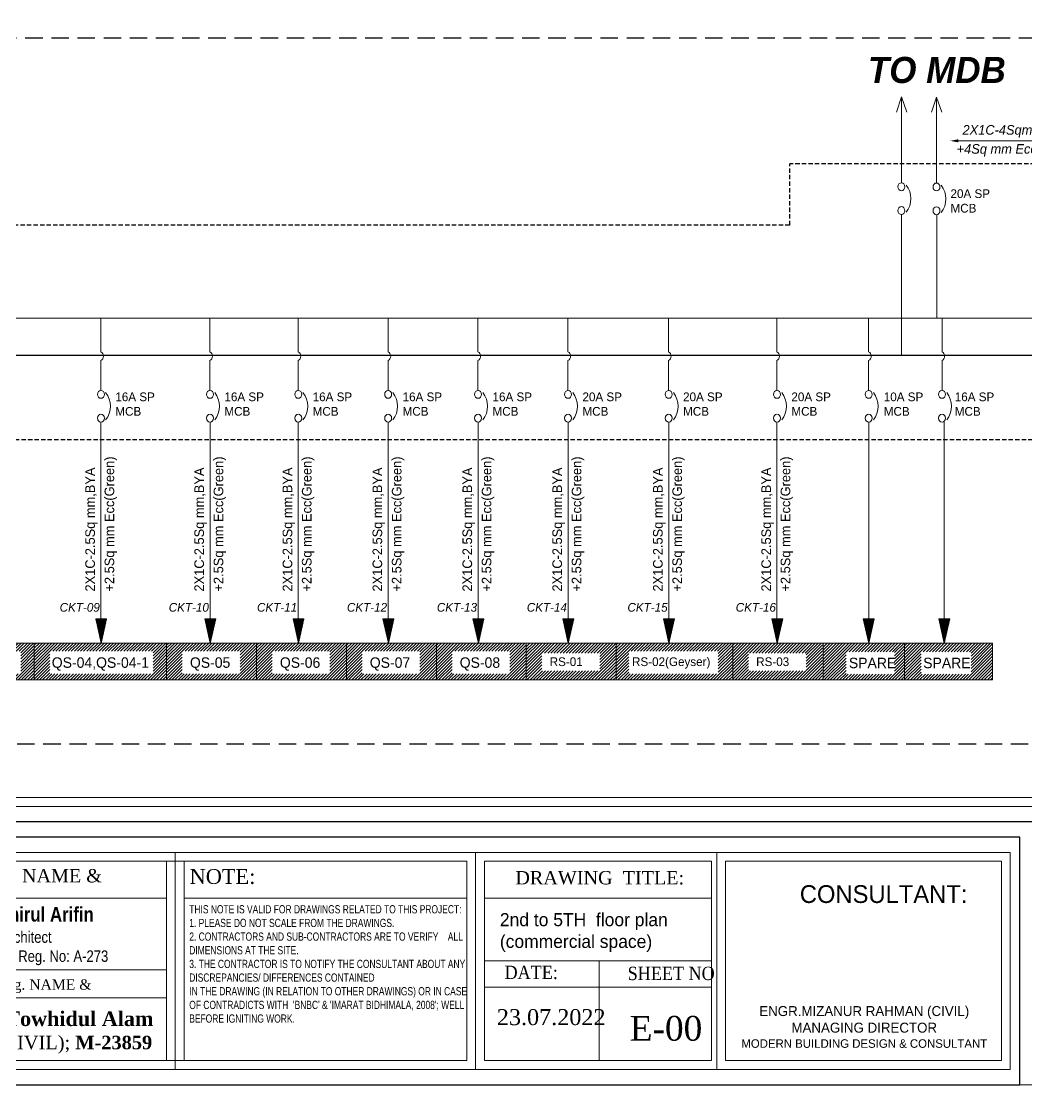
# Model space of a CAD drawing. Header units: inches. Extents: x 109699 to 44449955, y -10987 to 15824140.
# Drawn here: x 213211 to 213788, y -4569 to -3959 of the extents above; entities that cross this region are included whole.
import ezdxf

# ---------------------------------------------------------------- set-up
doc = ezdxf.new("R2010")
doc.units = ezdxf.units.IN
doc.header["$LTSCALE"] = 5
doc.header["$MEASUREMENT"] = 0
doc.linetypes.add('DASHED', pattern=[0.75, 0.5, -0.25])
doc.linetypes.add('DASHED2', pattern=[0.375, 0.25, -0.125])
doc.layers.get('0').update_dxf_attribs({"color": 123})
doc.layers.get('Defpoints').update_dxf_attribs({"lineweight": 5})
for name, color, linetype, lineweight in [('@NORMAL', 7, 'Continuous', 5), ('CKT-TEXT', 6, 'Continuous', 9), ('E-BOX', 20, 'Continuous', 30), ('E-BUSBER-B', 21, 'Continuous', 18), ('E-BUSBER-N', 131, 'Continuous', 18), ('E-CKT-CABLE', 116, 'Continuous', 18), ('E-CKT-TEXT', 135, 'Continuous', 18), ('E-CKT-TEXT-2', 7, 'Continuous', 9), ('E-MCCB', 5, 'Continuous', 13), ('E-QS-Socket-15A', 1, 'Continuous', 9), ('E-RS', 12, 'Continuous', 30), ('Text', 7, 'Continuous', 0), ('WALL-1', 8, 'Continuous', 9)]:
    doc.layers.add(name, color=color, linetype=linetype, lineweight=lineweight)
doc.styles.add('box text', font='arial.ttf')
doc.styles.add('RomanS', font='romans.shx')
doc.styles.get("Standard").update_dxf_attribs({"font": 'times.ttf'})
doc.styles.add('TAVE2', font='ROM_____.PFB')
pattern_1 = [(45, (16311.4915, 1221.2168), (-0.8838834765, 0.8838834765), [])]

# ---------------------------------------------------------------- blocks, each defined once
blk = doc.blocks.new('zxczxczxcz')
at = {"layer": '@NORMAL'}
for points in [[(177327.54, -15450.1), (175295.18, -15450.1), (175295.18, -14276.83), (177327.54, -14276.83)], [(177319.91, -15442.46), (175302.82, -15442.46), (175302.82, -14284.47), (177319.91, -14284.47)]]:
    blk.add_lwpolyline(points, close=True, dxfattribs=at)
at = {"layer": 'Text'}
for p, q in [((176270.13, -15490.2), (176270.13, -15679.21)), ((176531.82, -15490.2), (176531.82, -15679.21)), ((176741.98, -15490.2), (176997.69, -15490.2)), ((176741.98, -15679.21), (176741.98, -15490.2)), ((176997.69, -15490.2), (176997.69, -15679.21)), ((176262.5, -15497.83), (176262.5, -15671.58)), ((176277.77, -15497.83), (176277.77, -15671.58)), ((176524.18, -15497.83), (176524.18, -15671.58)), ((176539.46, -15497.83), (176539.46, -15671.58)), ((176749.61, -15497.83), (176990.05, -15497.83)), ((176749.61, -15671.58), (176749.61, -15497.83)), ((176990.05, -15497.83), (176990.05, -15671.58)), ((176016.08, -15529.94), (176262.5, -15529.94)), ((176277.77, -15529.94), (176524.18, -15529.94)), ((176539.46, -15529.94), (176737.24, -15529.94)), ((176016.08, -15592.44), (176262.5, -15592.44)), ((176539.46, -15584.7), (176737.24, -15584.7)), ((176639.5, -15584.7), (176639.5, -15671.58)), ((176539.46, -15607.61), (176737.24, -15607.61)), ((176016.08, -15616.82), (176262.5, -15616.82)), ((176990.05, -15671.58), (176749.61, -15671.58)), ((176997.69, -15679.21), (176741.98, -15679.21))]:
    blk.add_line(p, q, dxfattribs=at)
at = {"layer": 'Text', "lineweight": 30}
blk.add_lwpolyline([(177005.91, -15476.83), (175281.82, -15476.83), (175281.82, -15692.58), (177005.91, -15692.58)], close=True, dxfattribs=at)
at = {"layer": 'Text'}
blk.add_lwpolyline([(176997.69, -15490.2), (175295.18, -15490.2), (175295.18, -15679.21), (176997.69, -15679.21)], close=True, dxfattribs=at)
for points in [[(176524.18, -15497.83), (176016.08, -15497.83)], [(176539.46, -15671.58), (176737.24, -15671.58), (176737.24, -15497.83), (176539.46, -15497.83)], [(176016.08, -15671.58), (176524.18, -15671.58)]]:
    blk.add_lwpolyline(points, dxfattribs=at)
at = {"layer": 'WALL-1', "lineweight": 30}
blk.add_lwpolyline([(177340.91, -15463.47), (175281.82, -15463.47), (175281.82, -14263.47), (177340.91, -14263.47)], close=True, dxfattribs=at)
at = {"layer": 'Text'}
for s, insert, char_height, width, attachment_point in [("{\\C1;ARCHITECT'S NAME & SIGNATURE:}", (176020.92, -15504.72, 29.75), 11.6093, 235.4408, 1), ('{\\C1;NOTE:}', (176282.6, -15504.72, 29.75), 12.8992, 235.4408, 1), ('{\\C1;DRAWING  TITLE:}', (176566.44, -15506.45, -14.88), 11.6093, 235.4408, 1), ('{\\fFranklin Gothic Medium|b0|i0|c0|p34;\\C1;CONSULTANT:}', (176814.27, -15518.75, 279.51), 15.4791, 414.2273, 1), ('{\\fArial Narrow|b1|i0|c0|p34;Md. Amirul Arifin\\P\\fArial Narrow|b0|i0|c0|p34;\\H0.7794x;Architect\\PIAB & Rajuk Reg. No: A-273\\fCentury Gothic|b0|i0|c0|p34;\\L\\P\\H1.283x;\\l \\P\\fFranklin Gothic Medium|b0|i0|c0|p34; \\fFranklin Gothic Book|b0|i0|c0|p34;\\H0.6173x;  \\fFranklin Gothic Medium|b0|i0|c0|p34;\\H1.62x; \\fFranklin Gothic Book|b0|i0|c0|p34;\\H0.6173x; \\fFranklin Gothic Medium|b0|i0|c0|p34;\\H1.62x;                                                                                       }', (176140.28, -15537.74), 12.75534, 248.9706, 2), ('\\pi-34.83833,l34.83833,t34.83833;{\\W0.9;\\C1;DATE:}', (176557.03, -15588.89, -14.88), 11.6093, 235.4408, 1), ('\\pi-34.83833,l34.83833,t34.83833;{\\W0.9;\\C1;SHEET NO}', (176664.3, -15589.79, -14.88), 11.6093, 235.4408, 1), ('{\\C1;STRUCTURAL Eng. NAME & SIGNATURE:}', (176021.3, -15600.77, 29.75), 9.0295, 235.4408, 1), ('{\\fTimes New Roman|b1|i0|c0|p18; Engr. S.M. Towhidul Alam\\P\\fTimes New Roman|b0|i0|c0|p18; \\H0.9205x;B.Sc. Engr. (CIVIL); \\fTimes New Roman|b1|i0|c0|p18;M-23859}', (176136.8, -15628.68, -14.88), 12.75534, 248.9706, 2), ('\\pi-191.13542,l191.13542,t191.13542;23.07.2022', (176550.34, -15626.71, -14.88), 13.9312, 375.0329, 1), ('{\\fFranklin Gothic Medium|b0|i0|c0|p34;\\C0;ENGR.MIZANUR RAHMAN (CIVIL)\\PMANAGING DIRECTOR\\P\\H0.8571x;MODERN BUILDING DESIGN & CONSULTANT}', (176870.43, -15624.08, -11.9), 8.6683, 331.3818, 2)]:
    blk.add_mtext(s, dxfattribs=dict(at, insert=insert, char_height=char_height, width=width, attachment_point=attachment_point))
at = {"layer": 'Text', "insert": (176282.34, -15536.16, -14.88), "char_height": 7.1387, "width": 248.9802, "attachment_point": 1, "style": 'box text'}
blk.add_mtext("{\\fArial Narrow|b0|i0|c0|p34;\\W0.9;THIS NOTE IS VALID FOR DRAWINGS RELATED TO THIS PROJECT:\\P1. PLEASE DO NOT SCALE FROM THE DRAWINGS.\\P2. CONTRACTORS AND SUB-CONTRACTORS ARE TO VERIFY    ALL DIMENSIONS AT THE SITE.\\P3. THE CONTRACTOR IS TO NOTIFY THE CONSULTANT ABOUT ANY DISCREPANCIES/ DIFFERENCES CONTAINED\\PIN THE DRAWING (IN RELATION TO OTHER DRAWINGS) OR IN CASE OF CONTRADICTS WITH  'BNBC' & 'IMARAT BIDHIMALA, 2008'; WELL BEFORE IGNITING WORK.}", dxfattribs=at)
blk = doc.blocks.new('E-CKT TEXT')
for p, q in [((648438.87, 22105.08), (648437.12, 22112.85)), ((648437.12, 22112.85), (648440.62, 22112.85)), ((648437.16, 22112.65), (648437.36, 22112.85)), ((648437.21, 22112.43), (648437.63, 22112.85)), ((648437.26, 22112.21), (648437.89, 22112.85)), ((648437.31, 22112), (648438.16, 22112.85)), ((648437.36, 22111.78), (648438.43, 22112.85)), ((648437.41, 22111.56), (648438.69, 22112.85)), ((648437.46, 22111.35), (648438.96, 22112.85)), ((648437.51, 22111.13), (648439.22, 22112.85)), ((648437.55, 22110.92), (648439.49, 22112.85)), ((648437.6, 22110.7), (648439.75, 22112.85)), ((648437.65, 22110.48), (648440.02, 22112.85)), ((648437.7, 22110.27), (648440.28, 22112.85)), ((648437.75, 22110.05), (648440.55, 22112.85)), ((648437.8, 22109.83), (648440.57, 22112.6)), ((648437.85, 22109.62), (648440.49, 22112.26)), ((648437.9, 22109.4), (648440.41, 22111.92)), ((648437.94, 22109.18), (648440.34, 22111.58)), ((648438.87, 22105.08), (648440.62, 22112.85)), ((648437.99, 22108.97), (648440.26, 22111.23)), ((648438.04, 22108.75), (648440.18, 22110.89)), ((648438.09, 22108.54), (648440.11, 22110.55)), ((648438.14, 22108.32), (648440.03, 22110.21)), ((648438.19, 22108.1), (648439.95, 22109.86)), ((648438.24, 22107.89), (648439.87, 22109.52)), ((648438.29, 22107.67), (648439.8, 22109.18)), ((648438.34, 22107.45), (648439.72, 22108.84)), ((648438.38, 22107.24), (648439.64, 22108.49)), ((648438.43, 22107.02), (648439.56, 22108.15)), ((648438.48, 22106.8), (648439.49, 22107.81)), ((648438.53, 22106.59), (648439.41, 22107.47)), ((648438.58, 22106.37), (648439.33, 22107.13)), ((648438.63, 22106.16), (648439.26, 22106.78)), ((648438.68, 22105.94), (648439.18, 22106.44)), ((648438.73, 22105.72), (648439.1, 22106.1)), ((648438.77, 22105.51), (648439.02, 22105.76)), ((648438.82, 22105.29), (648438.95, 22105.41))]:
    blk.add_line(p, q)
blk = doc.blocks.new('A$C7DE01C66')
at = {"layer": 'E-CKT-CABLE'}
for p, q in [((0, 25.02), (0, 13.35)), ((0, 10.31), (0, 0))]:
    blk.add_line(p, q, dxfattribs=at)
blk.add_arc((-0.81, 11.83), 1.72, 298.1075, 61.8925, dxfattribs=at)

msp = doc.modelspace()

# ---------------------------------------------------------------- hatches: boundary and pattern name
at = {"layer": 'E-CKT-TEXT-2'}
h = msp.add_hatch(dxfattribs=at)
h.set_pattern_fill('ANSI31', color=256, scale=10)
h.set_pattern_definition([(45, (11577.5228, -16809.6941), (-0.8838834765, 0.8838834765), [])])
h.paths.add_polyline_path([(213768.5, -4315.49), (213740.81, -4315.49), (213740.81, -4315.49), (213740.81, -4315.49), (213717.97, -4315.49), (213717.97, -4336.68), (213768.5, -4336.68)])
h.paths.add_polyline_path([(213717.97, -4315.49), (213697.43, -4315.49), (213697.43, -4315.49), (213697.43, -4315.49), (213671.3, -4315.49), (213671.3, -4336.68), (213717.97, -4336.68)])
h.paths.add_polyline_path([(213727.53, -4333.39), (213756.11, -4333.39), (213756.11, -4320.44), (213727.53, -4320.44)], flags=16)
h.paths.add_polyline_path([(213684.44, -4333.39), (213712.27, -4333.39), (213712.27, -4320.44), (213684.44, -4320.44)], flags=16)
at = {"layer": 'E-QS-Socket-15A'}
h = msp.add_hatch(dxfattribs=at)
h.set_pattern_fill('ANSI31', color=1, scale=10)
h.set_pattern_definition([(45, (16377.389, 1206.8809), (-0.8838834765, 0.8838834765), [])])
h.paths.add_polyline_path([(213218.63, -4315.49), (213166.3, -4315.49), (213166.3, -4315.49), (213166.3, -4315.49), (213142.87, -4315.49), (213142.87, -4336.68), (213218.63, -4336.68)])
h.paths.add_polyline_path([(213151.88, -4333.19), (213211.02, -4333.19), (213211.02, -4320.23), (213151.88, -4320.23)], flags=16)
h = msp.add_hatch(dxfattribs=at)
h.set_pattern_fill('ANSI31', color=1, scale=10)
h.set_pattern_definition([(45, (16453.2943, 1206.8809), (-0.8838834765, 0.8838834765), [])])
h.paths.add_polyline_path([(213294.54, -4315.49), (213242.21, -4315.49), (213242.21, -4315.49), (213242.21, -4315.49), (213218.78, -4315.49), (213218.78, -4336.68), (213294.54, -4336.68)])
h.paths.add_polyline_path([(213227.78, -4333.19), (213286.92, -4333.19), (213286.92, -4320.23), (213227.78, -4320.23)], flags=16)
h = msp.add_hatch(dxfattribs=at)
h.set_pattern_fill('ANSI31', color=1, scale=10)
h.set_pattern_definition([(45, (16529.1996, 1206.8809), (-0.8838834765, 0.8838834765), [])])
h.paths.add_polyline_path([(213346.21, -4315.49), (213318.11, -4315.49), (213318.11, -4315.49), (213318.11, -4315.49), (213294.68, -4315.49), (213294.68, -4336.68), (213346.21, -4336.68)])
h.paths.add_polyline_path([(213303.69, -4333.19), (213336.84, -4333.19), (213336.84, -4320.23), (213303.69, -4320.23)], flags=16)
h = msp.add_hatch(dxfattribs=at)
h.set_pattern_fill('ANSI31', color=1, scale=10)
h.set_pattern_definition([(45, (16580.7847, 1206.8809), (-0.8838834765, 0.8838834765), [])])
h.paths.add_polyline_path([(213397.79, -4315.49), (213369.7, -4315.49), (213369.7, -4315.49), (213369.7, -4315.49), (213346.27, -4315.49), (213346.27, -4336.68), (213397.79, -4336.68)])
h.paths.add_polyline_path([(213355.27, -4333.19), (213388.42, -4333.19), (213388.42, -4320.23), (213355.27, -4320.23)], flags=16)
h = msp.add_hatch(dxfattribs=at)
h.set_pattern_fill('ANSI31', color=1, scale=10)
h.set_pattern_definition([(45, (16632.3697, 1206.8809), (-0.8838834765, 0.8838834765), [])])
h.paths.add_polyline_path([(213449.38, -4315.49), (213421.28, -4315.49), (213421.28, -4315.49), (213421.28, -4315.49), (213397.85, -4315.49), (213397.85, -4336.68), (213449.38, -4336.68)])
h.paths.add_polyline_path([(213406.86, -4333.19), (213440.01, -4333.19), (213440.01, -4320.23), (213406.86, -4320.23)], flags=16)
h = msp.add_hatch(dxfattribs=at)
h.set_pattern_fill('ANSI31', color=1, scale=10)
h.set_pattern_definition([(45, (16683.9547, 1206.8809), (-0.8838834765, 0.8838834765), [])])
h.paths.add_polyline_path([(213500.96, -4315.49), (213472.87, -4315.49), (213472.87, -4315.49), (213472.87, -4315.49), (213449.44, -4315.49), (213449.44, -4336.68), (213500.96, -4336.68)])
h.paths.add_polyline_path([(213458.44, -4333.19), (213491.59, -4333.19), (213491.59, -4320.23), (213458.44, -4320.23)], flags=16)
at = {"layer": 'E-RS', "lineweight": 0}
h = msp.add_hatch(dxfattribs=at)
h.set_pattern_fill('ANSI31', color=256, scale=10)
h.set_pattern_definition([(45, (16301.4836, 1325.2754), (-0.8838834765, 0.8838834765), [])])
h.paths.add_polyline_path([(213552.55, -4315.49), (213524.45, -4315.49), (213524.45, -4315.49), (213524.45, -4315.49), (213501.02, -4315.49), (213501.02, -4336.68), (213552.55, -4336.68)])
h.paths.add_polyline_path([(213510.03, -4331.37), (213543.18, -4331.37), (213543.18, -4321.23), (213510.03, -4321.23)], flags=16)
h = msp.add_hatch(dxfattribs=at)
h.set_pattern_fill('ANSI31', color=256, scale=10)
h.set_pattern_definition(pattern_1)
h.paths.add_polyline_path([(213619.26, -4315.49), (213576.04, -4315.49), (213576.04, -4315.49), (213576.04, -4315.49), (213552.61, -4315.49), (213552.61, -4336.68), (213619.26, -4336.68)])
h.paths.add_polyline_path([(213559.86, -4333.19), (213611.17, -4333.19), (213611.17, -4320.23), (213559.86, -4320.23)], flags=16)
h = msp.add_hatch(dxfattribs=at)
h.set_pattern_fill('ANSI31', color=256, scale=10)
h.set_pattern_definition(pattern_1)
h.paths.add_polyline_path([(213670.99, -4315.49), (213642.9, -4315.49), (213642.9, -4315.49), (213642.9, -4315.49), (213619.47, -4315.49), (213619.47, -4336.68), (213670.99, -4336.68)])
h.paths.add_polyline_path([(213628.48, -4331.37), (213661.62, -4331.37), (213661.62, -4321.23), (213628.48, -4321.23)], flags=16)

# ---------------------------------------------------------------- linework, layer by layer
at = {"linetype": 'DASHED2', "lineweight": 25, "ltscale": 8}
msp.add_lwpolyline([(212808.62, -3968.27), (213923.99, -3968.27, -0.414214), (213962.87, -4007.15), (213962.87, -4334.54, -0.414214), (213923.99, -4373.42), (212808.62, -4373.42, -0.414214), (212769.74, -4334.54), (212769.74, -4007.15, -0.414214)], format="xyb", close=True, dxfattribs=at)
at = {"layer": 'CKT-TEXT', "extrusion": (0, 0, -1)}
for centre in [(213252.56, -4179.67), (213315.12, -4179.67), (213365.74, -4179.67), (213417.33, -4179.67), (213468.91, -4179.67), (213520.5, -4179.67), (213578.22, -4179.67), (213640.35, -4179.67), (213692.96, -4179.67), (213735, -4179.67)]:
    msp.add_ellipse(centre, major_axis=(0, 11.32), ratio=0.8736, start_param=0.810857, end_param=2.330736, dxfattribs=at)
at = {"layer": 'Defpoints', "ltscale": 0.5}
msp.add_ray((184484.87, -4568.82), (1, 0), dxfattribs=at)
at = {"layer": 'E-BOX', "linetype": 'DASHED'}
for p, q in [((213845.33, -4040.61), (213652.1, -4040.61)), ((213652.1, -4075.77), (213652.1, -4040.61)), ((213652.1, -4075.77), (213652.1, -4040.61)), ((213652.1, -4075.77), (212806.44, -4075.77)), ((213652.1, -4075.77), (212806.44, -4075.77)), ((212806.44, -4198.78), (213897.13, -4198.78))]:
    msp.add_line(p, q, dxfattribs=at)
at = {"layer": 'E-BUSBER-B', "color": 1}
msp.add_line((212824.78, -4129.07), (213888.67, -4129.07), dxfattribs=at)
at = {"layer": 'E-BUSBER-N', "lineweight": 25}
msp.add_line((212824.78, -4150.43), (213888.67, -4150.43), dxfattribs=at)
at = {"layer": 'E-CKT-CABLE'}
for p, q in [((213716.21, -4002.23), (213713.28, -4010.97)), ((213716.21, -4002.23), (213719.28, -4010.97)), ((213716.21, -4051.51), (213716.21, -4002.23)), ((213736.31, -4002.35), (213733.37, -4011.09)), ((213736.31, -4002.35), (213739.38, -4011.09)), ((213736.31, -4051.64), (213736.31, -4002.35)), ((213748.79, -4027.44), (213831.35, -4027.44)), ((213716.21, -4150.43), (213716.21, -4069.71)), ((213736.54, -4129.18), (213736.54, -4069.82)), ((213257.03, -4188.77), (213257.03, -4315.49)), ((213319.6, -4188.77), (213319.6, -4315.49)), ((213370.22, -4188.77), (213370.22, -4315.49)), ((213421.8, -4188.77), (213421.8, -4315.49)), ((213473.39, -4188.77), (213473.39, -4315.49)), ((213524.97, -4188.77), (213524.97, -4315.49)), ((213582.7, -4188.77), (213582.7, -4315.49)), ((213644.82, -4188.77), (213644.82, -4315.49)), ((213697.43, -4188.77), (213697.43, -4315.49)), ((213740.81, -4188.77), (213740.81, -4315.49)), ((213717.97, -4315.49), (213717.97, -4336.68)), ((213768.5, -4315.49), (213768.5, -4336.68))]:
    msp.add_line(p, q, dxfattribs=at)
msp.add_lwpolyline([(212806.96, -4315.49), (213768.5, -4315.49), (213768.5, -4336.68), (212806.96, -4336.68)], close=True, dxfattribs=at)
msp.add_solid([(213748.79, -4028.32), (213748.79, -4026.55), (213744.15, -4027.44)], dxfattribs=at)
at = {"layer": 'E-MCCB', "extrusion": (0, 0, -1)}
for centre in [(213716.21, -4053.79), (213736.31, -4053.91), (213716.21, -4067.44), (213736.31, -4067.56)]:
    msp.add_ellipse(centre, major_axis=(0, 2.28), ratio=0.8736, dxfattribs=at)
for centre, major_axis, start_param, end_param in [((213711.74, -4060.61), (0, 11.32), 0.810857, 2.330736), ((213731.83, -4060.74), (0, 11.32), 0.810857, 2.330736), ((213257.03, -4172.85), (0, 2.28), 1.57079632679372, 7.853981633973307), ((213319.6, -4172.85), (0, 2.28), 1.57079632679372, 7.853981633973307), ((213370.22, -4172.85), (0, 2.28), 1.57079632679372, 7.853981633973307), ((213421.8, -4172.85), (0, 2.28), 1.57079632679372, 7.853981633973307), ((213473.39, -4172.85), (0, 2.28), 1.57079632679372, 7.853981633973307), ((213524.97, -4172.85), (0, 2.28), 1.57079632679372, 7.853981633973307), ((213582.7, -4172.85), (0, 2.28), 1.57079632679372, 7.853981633973307), ((213644.82, -4172.85), (0, 2.28), 1.57079632679372, 7.853981633973307), ((213697.43, -4172.85), (0, 2.28), 1.570796326787449, 7.853981633967035), ((213739.48, -4172.85), (0, 2.28), 1.570796326787449, 7.853981633967035), ((213257.03, -4186.5), (0, 2.28), 1.570796326795389, 7.853981633974975), ((213319.6, -4186.5), (0, 2.28), 1.570796326795389, 7.853981633974975), ((213370.22, -4186.5), (0, 2.28), 1.570796326795389, 7.853981633974975), ((213421.8, -4186.5), (0, 2.28), 1.570796326795389, 7.853981633974975), ((213473.39, -4186.5), (0, 2.28), 1.570796326795389, 7.853981633974975), ((213524.97, -4186.5), (0, 2.28), 1.570796326795389, 7.853981633974975), ((213582.7, -4186.5), (0, 2.28), 1.570796326795389, 7.853981633974975), ((213644.82, -4186.5), (0, 2.28), 1.570796326795389, 7.853981633974975), ((213697.43, -4186.5), (0, 2.28), 1.570796326788042, 7.853981633967629), ((213739.48, -4186.5), (0, 2.28), 1.570796326788042, 7.853981633967629)]:
    msp.add_ellipse(centre, major_axis=major_axis, ratio=0.8736, start_param=start_param, end_param=end_param, dxfattribs=at)
at = {"layer": 'E-QS-Socket-15A', "color": 1}
for p, q in [((213218.78, -4315.49), (213218.78, -4336.68)), ((213294.68, -4315.49), (213294.68, -4336.68)), ((213346.27, -4315.49), (213346.27, -4336.68)), ((213397.85, -4315.49), (213397.85, -4336.68)), ((213449.44, -4315.49), (213449.44, -4336.68)), ((213501.02, -4315.49), (213501.02, -4336.68)), ((213552.61, -4315.49), (213552.61, -4336.68))]:
    msp.add_line(p, q, dxfattribs=at)
at = {"layer": 'E-QS-Socket-15A', "color": 244}
for p, q in [((213619.47, -4315.49), (213619.47, -4336.68)), ((213671.3, -4315.49), (213671.3, -4336.68))]:
    msp.add_line(p, q, dxfattribs=at)

# ---------------------------------------------------------------- block references
at = {"layer": 'E-CKT-TEXT-2', "xscale": 1.791404791323321, "yscale": 1.791404791323321, "zscale": 1.791404791323321}
for p in [(-947919.07, -43914.64), (-947875.69, -43914.64)]:
    msp.add_blockref('E-CKT TEXT', p, dxfattribs=at)
at = {"layer": 'E-QS-Socket-15A', "ltscale": 10, "xscale": 1.65870814017606, "yscale": 1.65870814017606, "zscale": 1.65870814017606}
for p in [(213256.96, -4170.6), (213319.52, -4170.6), (213370.14, -4170.6), (213421.73, -4170.6), (213473.31, -4170.6), (213524.9, -4170.6), (213582.62, -4170.6), (213644.75, -4170.6), (213697.39, -4170.58), (213739.48, -4170.57)]:
    msp.add_blockref('A$C7DE01C66', p, dxfattribs=at)
at = {"layer": 'E-QS-Socket-15A', "color": 1, "xscale": 1.791404791323321, "yscale": 1.791404791323321, "zscale": 1.791404791323321}
for p in [(-948359.32, -43914.64), (-948296.75, -43914.64), (-948246.13, -43914.64), (-948194.55, -43914.64), (-948142.96, -43914.64), (-948091.38, -43914.64), (-948033.65, -43914.64), (-947971.53, -43914.64)]:
    msp.add_blockref('E-CKT TEXT', p, dxfattribs=at)
at = {"layer": 'WALL-1', "linetype": 'Continuous', "xscale": 0.6583637491200001, "yscale": 0.6583637491200001, "zscale": 0.6583637491200001}
msp.add_blockref('zxczxczxcz', (97249.8, 5762.61), dxfattribs=at)

# ---------------------------------------------------------------- texts
at = {"layer": 'CKT-TEXT', "attachment_point": 1}
for s, insert, char_height, width, style in [('{\\fCentury Gothic|b1|i1|c0|p34;TO MDB}', (213696.96, -3979.28), 15, 86.7197, 'TAVE2'), ('{\\fCentury Gothic|b0|i1|c0|p34;2X1C-4Sqmm,BYA}', (213751.24, -4018.42), 5.5, 92.1714, 'RomanS'), ('{\\fCentury Gothic|b0|i1|c0|p34;+4Sq mm Ecc(Green)}', (213747.88, -4029.32), 5.5, 92.1714, 'RomanS'), ('{\\fCentury Gothic|b0|i0|c0|p34;20A SP\\PMCB}', (213744.35, -4055.25), 5, 29.9821, 'RomanS'), ('{\\fCentury Gothic|b0|i0|c0|p34;16A SP\\PMCB}', (213265.3, -4171.76), 5, 29.9821, 'RomanS'), ('{\\fCentury Gothic|b0|i0|c0|p34;16A SP\\PMCB}', (213327.86, -4171.76), 5, 29.9821, 'RomanS'), ('{\\fCentury Gothic|b0|i0|c0|p34;16A SP\\PMCB}', (213378.48, -4171.76), 5, 29.9821, 'RomanS'), ('{\\fCentury Gothic|b0|i0|c0|p34;16A SP\\PMCB}', (213430.07, -4171.76), 5, 29.9821, 'RomanS'), ('{\\fCentury Gothic|b0|i0|c0|p34;16A SP\\PMCB}', (213481.65, -4171.76), 5, 29.9821, 'RomanS'), ('{\\fCentury Gothic|b0|i0|c0|p34;20A SP\\PMCB}', (213533.24, -4171.76), 5, 29.9821, 'RomanS'), ('{\\fCentury Gothic|b0|i0|c0|p34;20A SP\\PMCB}', (213590.96, -4171.76), 5, 29.9821, 'RomanS'), ('{\\fCentury Gothic|b0|i0|c0|p34;20A SP\\PMCB}', (213653.09, -4171.76), 5, 29.9821, 'RomanS'), ('{\\fCentury Gothic|b0|i0|c0|p34;10A SP\\PMCB}', (213706.08, -4171.78), 5, 29.9821, 'RomanS'), ('{\\fCentury Gothic|b0|i0|c0|p34;16A SP\\PMCB}', (213746.79, -4171.78), 5, 29.9821, 'RomanS')]:
    msp.add_mtext(s, dxfattribs=dict(at, insert=insert, char_height=char_height, width=width, style=style))
at = {"layer": 'E-CKT-TEXT', "color": 1, "char_height": 5, "width": 24.1526, "attachment_point": 1}
for s, insert in [('{\\fCentury Gothic|b0|i1|c0|p34;\\C256;CKT-09}', (213233.37, -4292.51)), ('{\\fCentury Gothic|b0|i1|c0|p34;\\C256;CKT-10}', (213295.94, -4292.51)), ('{\\fCentury Gothic|b0|i1|c0|p34;\\C256;CKT-11}', (213346.56, -4292.51)), ('{\\fCentury Gothic|b0|i1|c0|p34;\\C256;CKT-12}', (213398.14, -4292.51)), ('{\\fCentury Gothic|b0|i1|c0|p34;\\C256;CKT-13}', (213449.73, -4292.51)), ('{\\fCentury Gothic|b0|i1|c0|p34;\\C256;CKT-14}', (213501.31, -4292.51)), ('{\\fCentury Gothic|b0|i1|c0|p34;\\C256;CKT-15}', (213559.04, -4292.51)), ('{\\fCentury Gothic|b0|i1|c0|p34;\\C256;CKT-16}', (213621.16, -4292.51))]:
    msp.add_mtext(s, dxfattribs=dict(at, insert=insert))
at = {"layer": 'E-CKT-TEXT-2', "color": 7, "char_height": 5.5, "width": 121.8928, "attachment_point": 1, "rotation": 90, "style": 'RomanS'}
for s, insert in [('{\\fCentury Gothic|b0|i0|c0|p34;\\C256;+2.5Sq mm Ecc(Green) }', (213259.14, -4285.94)), ('{\\fCentury Gothic|b0|i0|c0|p34;\\C256;+2.5Sq mm Ecc(Green) }', (213321.7, -4285.94)), ('{\\fCentury Gothic|b0|i0|c0|p34;\\C256;+2.5Sq mm Ecc(Green) }', (213372.32, -4285.94)), ('{\\fCentury Gothic|b0|i0|c0|p34;\\C256;+2.5Sq mm Ecc(Green) }', (213423.91, -4285.94)), ('{\\fCentury Gothic|b0|i0|c0|p34;\\C256;+2.5Sq mm Ecc(Green) }', (213475.49, -4285.94)), ('{\\fCentury Gothic|b0|i0|c0|p34;\\C256;+2.5Sq mm Ecc(Green) }', (213527.08, -4285.94)), ('{\\fCentury Gothic|b0|i0|c0|p34;\\C256;+2.5Sq mm Ecc(Green) }', (213584.8, -4285.94)), ('{\\fCentury Gothic|b0|i0|c0|p34;\\C256;+2.5Sq mm Ecc(Green) }', (213646.93, -4285.94)), ('{\\fCentury Gothic|b0|i0|c0|p34;\\C256;2X1C-2.5Sq mm,BYA}', (213248.07, -4285.94)), ('{\\fCentury Gothic|b0|i0|c0|p34;\\C256;2X1C-2.5Sq mm,BYA}', (213310.64, -4285.94)), ('{\\fCentury Gothic|b0|i0|c0|p34;\\C256;2X1C-2.5Sq mm,BYA}', (213361.26, -4285.94)), ('{\\fCentury Gothic|b0|i0|c0|p34;\\C256;2X1C-2.5Sq mm,BYA}', (213412.84, -4285.94)), ('{\\fCentury Gothic|b0|i0|c0|p34;\\C256;2X1C-2.5Sq mm,BYA}', (213464.43, -4285.94)), ('{\\fCentury Gothic|b0|i0|c0|p34;\\C256;2X1C-2.5Sq mm,BYA}', (213516.01, -4285.94)), ('{\\fCentury Gothic|b0|i0|c0|p34;\\C256;2X1C-2.5Sq mm,BYA}', (213573.74, -4285.94)), ('{\\fCentury Gothic|b0|i0|c0|p34;\\C256;2X1C-2.5Sq mm,BYA}', (213635.86, -4285.94))]:
    msp.add_mtext(s, dxfattribs=dict(at, insert=insert))
at = {"layer": 'E-CKT-TEXT-2', "char_height": 6, "width": 24.0847, "attachment_point": 1}
for insert in [(213686.05, -4323.9), (213728.68, -4323.9)]:
    msp.add_mtext('{\\fCentury Gothic|b0|i0|c0|p34;SPARE}', dxfattribs=dict(at, insert=insert))
at = {"layer": 'E-QS-Socket-15A', "color": 1, "char_height": 6, "width": 67.9723, "attachment_point": 1}
for s, insert in [('{\\fCentury Gothic|b0|i0|c0|p34;\\C256;QS-04,QS-04-1}', (213228.84, -4323.69)), ('{\\fCentury Gothic|b0|i0|c0|p34;\\C256;QS-05}', (213308.07, -4323.69)), ('{\\fCentury Gothic|b0|i0|c0|p34;\\C256;QS-06}', (213359.66, -4323.69)), ('{\\fCentury Gothic|b0|i0|c0|p34;\\C256;QS-07}', (213411.24, -4323.69)), ('{\\fCentury Gothic|b0|i0|c0|p34;\\C256;QS-08}', (213462.83, -4323.69))]:
    msp.add_mtext(s, dxfattribs=dict(at, insert=insert))
at = {"layer": 'E-RS', "char_height": 5, "width": 24.0847, "attachment_point": 3}
for s, insert in [('{\\fCentury Gothic|b0|i0|c0|p34;RS-01}', (213533.39, -4323.69)), ('{\\fCentury Gothic|b0|i0|c0|p34;RS-03}', (213651.84, -4323.69))]:
    msp.add_mtext(s, dxfattribs=dict(at, insert=insert))
at = {"layer": 'E-RS', "color": 244, "insert": (213550.16, -4323.69), "char_height": 5, "width": 67.9723, "attachment_point": 1}
msp.add_mtext('\\pi11.50487;{\\fCentury Gothic|b0|i0|c0|p34;\\C256;RS-02(Geyser)}', dxfattribs=at)
at = {"layer": 'Text', "attachment_point": 1}
for s, insert, char_height, width in [('{\\fCentury Gothic|b0|i0|c0|p34;2nd to 5TH  floor plan \\P(\\C0;commercial space\\C256;)}', (213485.88, -4470.39, -9.99), 7.4872, 201.5576), ('\\pi-136.27155,l136.27155,t136.27155;E-00', (213560.33, -4529.37, -7.58), 14.1882, 42.52)]:
    msp.add_mtext(s, dxfattribs=dict(at, insert=insert, char_height=char_height, width=width))

doc.saveas('drawing.dxf')
